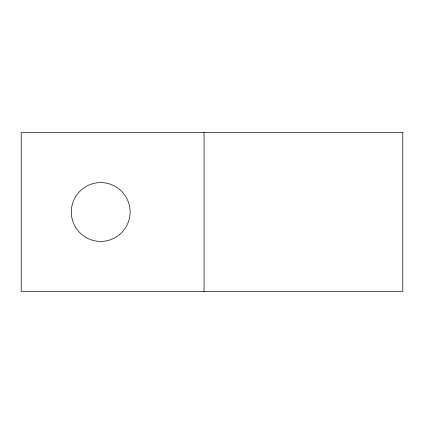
<?xml version="1.0" encoding="UTF-8"?>
<svg xmlns="http://www.w3.org/2000/svg" width="424" height="424" viewBox="0 0 424 424"><rect width="100%" height="100%" fill="white"/><g stroke="black" fill="none" stroke-linecap="round" stroke-linejoin="round"><path stroke-width="0.64" d="M204.05 132.5L204.05 291.5M402.8 132.5L21.2 132.5L21.2 291.5L402.8 291.5L402.8 132.5M85.993 237.472A29.415 29.415 0 0 0 130.115 212A29.415 29.415 0 0 0 85.993 186.528A29.415 29.415 0 0 0 85.993 237.472"/></g></svg>
